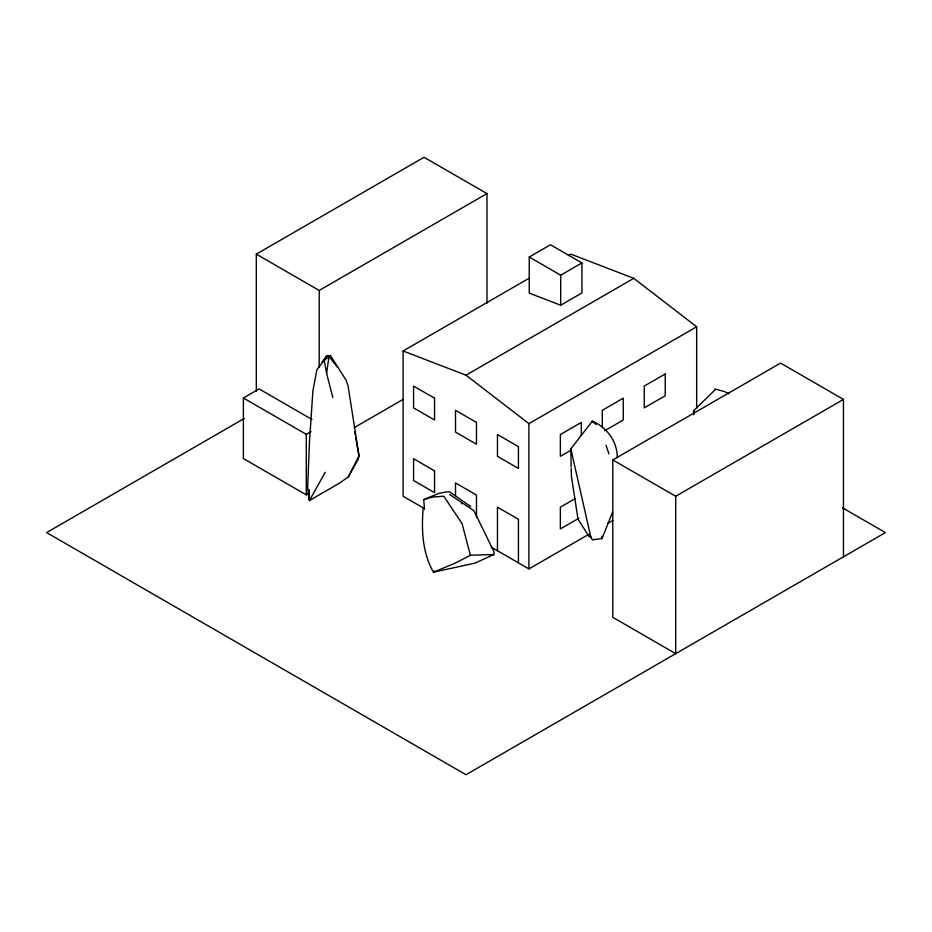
<?xml version="1.0" encoding="UTF-8"?>
<svg xmlns="http://www.w3.org/2000/svg" width="932" height="932" viewBox="0 0 932 932"><rect width="100%" height="100%" fill="white"/><g stroke="black" fill="none" stroke-linecap="round" stroke-linejoin="round"><path stroke-width="1.4" d="M423.245 507.707C421.299 529.842 422.289 552.408 433.45 572.225L475.215 563.045L493.727 554.517L494.228 552.175L473.875 510.689L449.527 494.426M332.829 397.521L326.596 373.406L328.996 356.548L330.51 355.605L345.935 379.918L348.044 385.662L358.971 455.655L358.168 459.36L348.323 476.881L339.539 483.114L309.377 500.589L307.618 487.82L309.506 441.337L312.896 390.892L316.903 369.631L324.254 360.393L326.841 355.651L330.51 355.605M461.55 503.804L461.794 502.383M592.111 422.278L592.344 421.136C607.012 427.322 617.45 441.698 617.275 457.822M612.65 511.913L602.049 538.556L592.298 539.826L590.772 536.832L570.827 448.863L592.344 421.136L596.2 424.584M348.323 476.881L358.983 455.83L355.628 437.364M325.186 472.314L309.377 500.589L309.261 489.615M434.324 570.885L433.45 572.225L455.818 562.846L470.392 555.239L493.727 554.517L489.615 555.717M322.053 362.082L326.841 355.651L328.996 356.548L337.104 366.812M693.688 414.891L693.571 410.802L715.089 389.797L714.856 388.97L724.257 391.498L728.906 393.712M328.996 356.548L324.254 360.393L326.596 373.406M256.3 391.3L256.3 254.133L424.06 157.275L486.97 193.588L486.97 303.331M256.3 254.133L319.21 290.446L486.97 193.588M308.713 493.471L306.29 494.869L243.38 458.544L243.38 398.011L259.108 388.935L311.952 419.435M244.335 418.433L46.6 532.591L466 774.725L885.4 532.591L842.575 507.87M529.236 257.034L550.486 244.767L581.941 262.929L581.941 292.939L560.691 305.218L529.236 293.102L529.236 257.034L560.691 275.196L581.941 262.929M423.221 507.893L403.09 496.267L403.09 350.98L529.539 277.981M568.345 255.578L570.85 254.133L633.76 278.342L696.67 326.771L696.67 408.134M243.38 398.011L306.29 434.335L311.137 431.539M354.265 427.602L403.09 399.409M403.09 350.98L466 375.2L633.76 278.342M491.164 547.119L528.91 568.904L528.91 423.629L696.67 326.771M571.467 449.9L560.365 456.319L560.365 434.522L581.335 422.417L581.335 435.489M604.775 430.677L623.275 419.994L623.275 398.197L602.305 410.313L602.305 427.741M843.46 399.409L675.7 496.267L675.7 653.658L612.79 617.333L612.79 459.942L780.55 363.096L843.46 399.409L843.46 556.8M575.172 498.62L560.365 507.159L560.365 528.957L578.865 518.274M528.91 568.904L589.001 534.211M607.781 523.376L612.79 520.487M424.514 509.443L423.711 499.645L438.32 493.552L445.333 492.026L449.597 491.828L470.707 506.53M423.711 499.645L432.075 497.094L443.783 496.208L462.062 523.621L470.392 555.239M612.79 459.942L675.7 496.267M466 375.2L528.91 423.629M587.987 534.677L590.772 536.832M589.269 536.809L578.015 519.194L571.502 476.904L571.153 468.307M693.571 410.802L694.526 413.505M606.021 445.205L608.934 453.872M354.591 431.679L355.104 434.522M601.921 536.18L602.049 538.556M570.827 448.863L571.141 466.874M560.691 275.196L560.691 305.218M518.425 562.858L518.425 519.275L497.455 507.159L497.455 550.754M476.485 516.852L476.485 495.055L455.515 482.951L455.515 496.022M319.21 290.446L319.21 366.975M306.29 434.335L306.29 494.869M665.215 373.988L644.245 386.093L644.245 407.89L665.215 395.785L665.215 373.988M434.545 398.197L413.575 386.093L413.575 407.89L434.545 419.994L434.545 398.197M476.485 422.417L455.515 410.313L455.515 432.099L476.485 444.203L476.485 422.417M518.425 446.626L497.455 434.522L497.455 456.319L518.425 468.423L518.425 446.626M434.545 470.846L413.575 458.742L413.575 480.528L434.545 492.632L434.545 470.846"/></g></svg>
